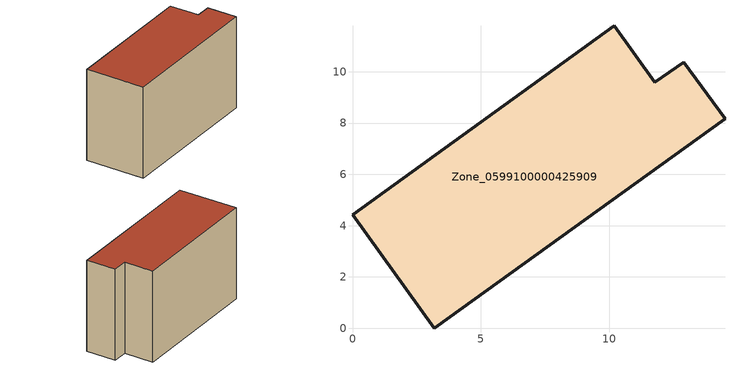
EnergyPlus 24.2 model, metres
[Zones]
Zone_0599100000425909
 floor ground (C_G): 3.2,0 0,4.43 10.2,11.79 11.78,9.6 12.91,10.37 14.52,8.16 z0
 wall outside (C_F): 0,4.43 3.2,0 14.52,8.16 12.91,10.37 11.78,9.6 10.2,11.79 0,4.43 z0:8.44
 roof outside (C_R): 10.2,11.79 0,4.43 3.2,0 14.52,8.16 12.91,10.37 11.78,9.6 z8.44
[BUILDING]
Pand.0599100000425909: North Axis=0; Terrain=City; Loads Convergence Tolerance Value=0.04; Temperature Convergence Tolerance Value=0.4; Solar Distribution=FullExterior; Maximum Number of Warmup Days=25; Minimum Number of Warmup Days=1
[Site:Location]
Rotterdam.The.Hague.AP_ZH_NLD Design_Conditions: Latitude=51.96; Longitude=4.45; Time Zone=1; Elevation=-4.5
[SITE:GROUNDTEMPERATURE:BUILDINGSURFACE]
18, 18, 18, 18, 18, 18, 18, 18, 18, 18, 18, 18
[MATERIAL] Thermal Absorptance=0.9; Solar Absorptance=0.7; Visible Absorptance=0.7
Name | Roughness | Thickness | Conductivity | Density | Specific Heat
G.TI.2006-2014 | MediumSmooth | 0.15 | 0.06 | 540 | 1210
F.TI.2006-2014 | Rough | 0.3 | 0.12 | 1920 | 840
R.TI.2006-2014 | MediumRough | 0.2 | 0.08 | 1500 | 1000
[CONSTRUCTION]
C_G: G.TI.2006-2014
C_F: F.TI.2006-2014
C_R: R.TI.2006-2014
[ZONE]
Zone_0599100000425909: Type=1; Multiplier=1; Ceiling Height=Autocalculate; Volume=Autocalculate; Floor Area=autocalculate; Part of Total Floor Area=Yes
[ZONEINFILTRATION:DESIGNFLOWRATE]
Infil_Zone_0599100000425909: Zone or ZoneList or Space or SpaceList=Zone_0599100000425909; Schedule=AlwaysOn; Design Flow Rate Calculation Method=Flow/Area; Flow Rate per Floor Area=0.0015; Constant Term Coefficient=1; Temperature Term Coefficient=0; Velocity Term Coefficient=0; Velocity Squared Term Coefficient=0
[HVACTEMPLATE:ZONE:IDEALLOADSAIRSYSTEM]
Zone_0599100000425909: Maximum Heating Supply Air Temperature=50; Minimum Cooling Supply Air Temperature=13; Maximum Heating Supply Air Humidity Ratio=0.0156; Minimum Cooling Supply Air Humidity Ratio=0.0077; Heating Limit=NoLimit; Cooling Limit=NoLimit; Dehumidification Control Type=ConstantSensibleHeatRatio; Cooling Sensible Heat Ratio=0.7; Dehumidification Setpoint=60; Humidification Control Type=None; Humidification Setpoint=30; Outdoor Air Method=None; Outdoor Air Flow Rate per Person=0.00944; Outdoor Air Flow Rate per Zone Floor Area=0; Outdoor Air Flow Rate per Zone=0; Demand Controlled Ventilation Type=None; Outdoor Air Economizer Type=NoEconomizer; Heat Recovery Type=None; Sensible Heat Recovery Effectiveness=0.7; Latent Heat Recovery Effectiveness=0.65
[ZONECONTROL:THERMOSTAT]
ThermostatControl_Zone_0599100000425909: Zone or ZoneList=Zone_0599100000425909; Control Type Schedule=DualSetpointControlType; Control 1=Thermostat_Zone_0599100000425909; Temperature Difference Between Cutout And Setpoint=0
[THERMOSTATSETPOINT:DUALSETPOINT]
Thermostat_Zone_0599100000425909: Heating Setpoint Temperature Schedule=HeatingSetpoint_Zone_0599100000425909; Cooling Setpoint Temperature Schedule=CoolingSetpoint_Zone_0599100000425909
[SCHEDULE:COMPACT]
HeatingSetpoint_Zone_0599100000425909: Through: 12/31, For: AllDays, Until: 24:00, 21
CoolingSetpoint_Zone_0599100000425909: Through: 12/31, For: AllDays, Until: 24:00, 24
DualSetpointControlType: Through: 12/31, For: AllDays, Until: 24:00, 4
AlwaysOn: Through: 12/31, For: AllDays, Until: 24:00, 1
